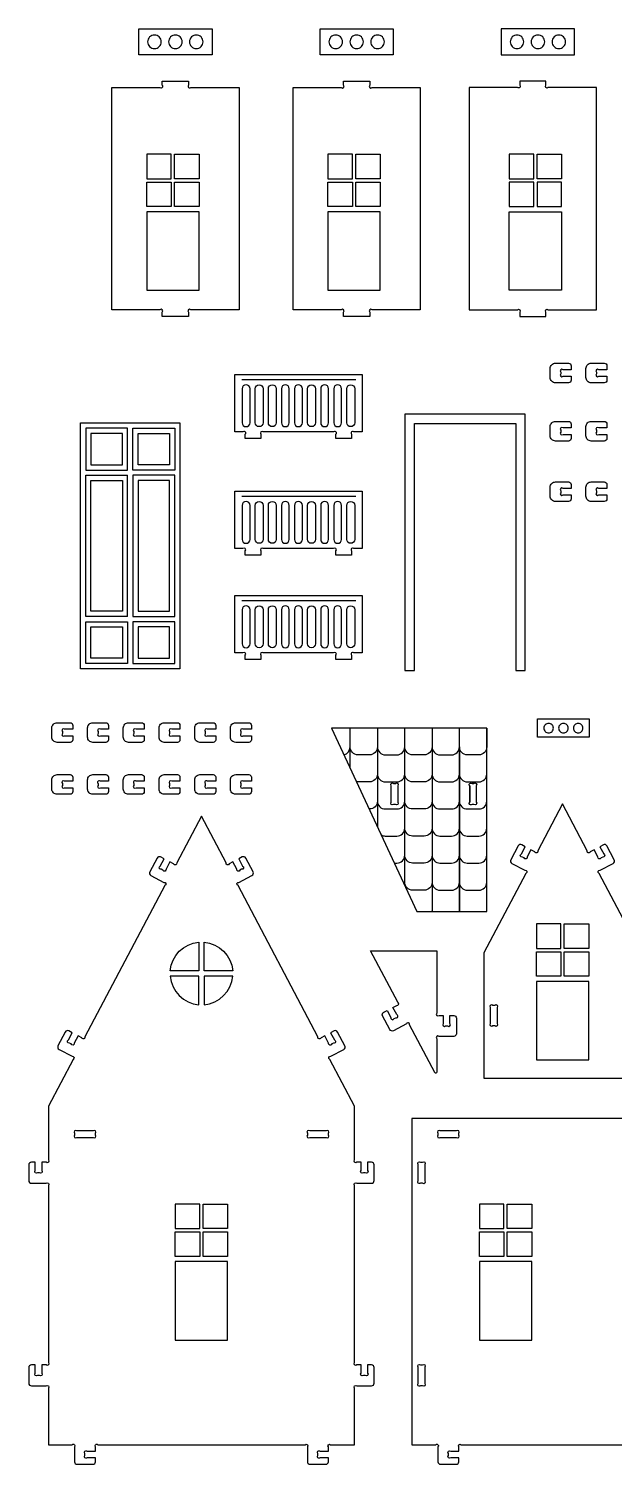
# Model space of a CAD drawing. Extents: x -438 to 582, y -285 to 379.
# Drawn here: x -97 to 171, y -285 to 374 of the extents above; entities that cross this region are included whole.
import ezdxf

# ---------------------------------------------------------------- set-up
doc = ezdxf.new("R2010")
doc.units = 0
doc.header["$MEASUREMENT"] = 0
doc.layers.add('LAYER1', color=18, linetype='CONTINUOUS')

msp = doc.modelspace()

# ---------------------------------------------------------------- linework, layer by layer
at = {"layer": 'LAYER1'}
for points in [[(-46.78, 374.22), (-13.18, 374.22), (-13.18, 362.22), (-46.78, 362.22)], [(36.36, 374.22), (69.96, 374.22), (69.96, 362.22), (36.36, 362.22)], [(153.1, 374.22), (119.5, 374.22), (119.5, 362.22), (153.1, 362.22)], [(-31.89, 316.62), (-43.14, 316.62), (-43.14, 305.37), (-31.89, 305.37)], [(-30.39, 305.37), (-30.39, 316.62), (-19.14, 316.62), (-19.14, 305.37)], [(51.25, 316.62), (40, 316.62), (40, 305.37), (51.25, 305.37)], [(52.75, 305.37), (52.75, 316.62), (64, 316.62), (64, 305.37)], [(134.39, 305.37), (134.39, 316.62), (123.14, 316.62), (123.14, 305.37)], [(135.89, 316.62), (147.14, 316.62), (147.14, 305.37), (135.89, 305.37)], [(-43.14, 292.62), (-43.14, 303.87), (-31.89, 303.87), (-31.89, 292.62)], [(-19.14, 292.62), (-30.39, 292.62), (-30.39, 303.87), (-19.14, 303.87)], [(40, 292.62), (40, 303.87), (51.25, 303.87), (51.25, 292.62)], [(64, 292.62), (52.75, 292.62), (52.75, 303.87), (64, 303.87)], [(123.14, 292.62), (134.39, 292.62), (134.39, 303.87), (123.14, 303.87)], [(147.14, 292.62), (147.14, 303.87), (135.89, 303.87), (135.89, 292.62)], [(-43.14, 254.22), (-19.14, 254.22), (-19.14, 290.22), (-43.14, 290.22)], [(40, 254.22), (64, 254.22), (64, 290.22), (40, 290.22)], [(147.14, 254.22), (123.14, 254.22), (123.14, 290.22), (147.14, 290.22)], [(-27.9, 80.48), (-73.5, 80.48), (-73.5, 193.28), (-27.9, 193.28)], [(130.5, 79.7), (130.5, 197.3), (75.3, 197.3), (75.3, 79.7), (79.62, 79.7), (79.62, 192.98), (126.18, 192.98), (126.18, 79.7)], [(-71.1, 190.88), (-71.1, 171.68), (-51.9, 171.68), (-51.9, 190.88)], [(-68.7, 188.48), (-68.7, 174.08), (-54.3, 174.08), (-54.3, 188.48)], [(-49.5, 171.68), (-49.5, 190.88), (-30.3, 190.88), (-30.3, 171.68)], [(-47.1, 174.08), (-47.1, 188.48), (-32.7, 188.48), (-32.7, 174.08)], [(-68.7, 106.88), (-68.7, 166.88), (-54.3, 166.88), (-54.3, 106.88)], [(-49.5, 104.48), (-30.3, 104.48), (-30.3, 169.28), (-49.5, 169.28)], [(-47.1, 106.88), (-32.7, 106.88), (-32.7, 166.88), (-47.1, 166.88)], [(-71.1, 102.08), (-51.9, 102.08), (-51.9, 82.88), (-71.1, 82.88)], [(-68.7, 99.68), (-54.3, 99.68), (-54.3, 85.28), (-68.7, 85.28)], [(-49.5, 82.88), (-30.3, 82.88), (-30.3, 102.08), (-49.5, 102.08)], [(-47.1, 85.28), (-32.7, 85.28), (-32.7, 99.68), (-47.1, 99.68)], [(80.83, -30.86), (108.01, -30.86), (112.82, -30.86), (112.82, 53.2), (41.62, 53.2)], [(136.14, 57.49), (159.83, 57.49), (159.83, 49.03), (136.14, 49.03)], [(146.83, -36.61), (135.57, -36.61), (135.57, -47.87), (146.83, -47.87)], [(148.33, -47.87), (148.33, -36.61), (159.59, -36.61), (159.59, -47.87)], [(135.57, -60.63), (135.57, -49.37), (146.83, -49.37), (146.83, -60.63)], [(159.59, -60.63), (148.33, -60.63), (148.33, -49.37), (159.59, -49.37)], [(135.57, -99.05), (159.59, -99.05), (159.59, -63.03), (135.57, -63.03)], [(-18.78, -165.2), (-30.03, -165.2), (-30.03, -176.45), (-18.78, -176.45)], [(-17.28, -176.45), (-17.28, -165.2), (-6.03, -165.2), (-6.03, -176.45)], [(120.69, -165.2), (109.44, -165.2), (109.44, -176.45), (120.69, -176.45)], [(122.19, -176.45), (122.19, -165.2), (133.44, -165.2), (133.44, -176.45)], [(-30.03, -189.2), (-30.03, -177.95), (-18.78, -177.95), (-18.78, -189.2)], [(-6.03, -189.2), (-17.28, -189.2), (-17.28, -177.95), (-6.03, -177.95)], [(109.44, -189.2), (109.44, -177.95), (120.69, -177.95), (120.69, -189.2)], [(133.44, -189.2), (122.19, -189.2), (122.19, -177.95), (133.44, -177.95)], [(-30.03, -227.6), (-6.03, -227.6), (-6.03, -191.6), (-30.03, -191.6)], [(109.44, -227.6), (133.44, -227.6), (133.44, -191.6), (109.44, -191.6)]]:
    msp.add_lwpolyline(points, close=True, dxfattribs=at)
for points in [[(-39.58, 371.33, 0.414214), (-42.69, 368.22, 0.414214), (-39.58, 365.11, 0.414214), (-36.47, 368.22, 0.414214)], [(-29.98, 371.33, 0.414214), (-33.09, 368.22, 0.414214), (-29.98, 365.11, 0.414214), (-26.87, 368.22, 0.414214)], [(-20.38, 371.33, 0.414214), (-23.49, 368.22, 0.414214), (-20.38, 365.11, 0.414214), (-17.27, 368.22, 0.414214)], [(43.56, 371.33, 0.414214), (40.45, 368.22, 0.414214), (43.56, 365.11, 0.414214), (46.67, 368.22, 0.414214)], [(53.16, 371.33, 0.414214), (50.05, 368.22, 0.414214), (53.16, 365.11, 0.414214), (56.27, 368.22, 0.414214)], [(62.76, 371.33, 0.414214), (59.65, 368.22, 0.414214), (62.76, 365.11, 0.414214), (65.87, 368.22, 0.414214)], [(126.7, 371.33, 0.414214), (123.59, 368.22, 0.414214), (126.7, 365.11, 0.414214), (129.8, 368.22, 0.414214)], [(136.3, 371.33, 0.414214), (133.19, 368.22, 0.414214), (136.3, 365.11, 0.414214), (139.4, 368.22, 0.414214)], [(145.9, 371.33, 0.414214), (142.79, 368.22, 0.414214), (145.9, 365.11, 0.414214), (149, 368.22, 0.414214)], [(-59.17, 347.22), (-37.04, 347.22, 1), (-35.98, 348.28), (-35.98, 350.22), (-23.98, 350.22), (-23.98, 348.28, 1), (-22.92, 347.22), (-0.79, 347.22), (-0.79, 245.22), (-22.92, 245.22, 1), (-23.98, 244.16), (-23.98, 242.22), (-35.98, 242.22), (-35.98, 244.16, 1), (-37.04, 245.22), (-59.17, 245.22)], [(23.97, 347.22), (46.1, 347.22, 1), (47.16, 348.28), (47.16, 350.22), (59.16, 350.22), (59.16, 348.28, 1), (60.22, 347.22), (82.35, 347.22), (82.35, 245.22), (60.22, 245.22, 1), (59.16, 244.16), (59.16, 242.22), (47.16, 242.22), (47.16, 244.16, 1), (46.1, 245.22), (23.97, 245.22)], [(163.16, 347.22), (141.03, 347.22, -1), (139.97, 348.28), (139.97, 350.22), (127.97, 350.22), (127.97, 348.28, -1), (126.91, 347.22), (104.78, 347.22), (104.78, 245.22), (126.91, 245.22, -1), (127.97, 244.16), (127.97, 242.22), (139.97, 242.22), (139.97, 244.16, -1), (141.03, 245.22), (163.16, 245.22)], [(150.34, 211.72), (144.34, 211.72, -0.414214), (141.94, 214.12), (141.94, 218.32, -0.414214), (144.34, 220.72), (150.34, 220.72, -0.414214), (151.54, 219.52), (151.54, 217.72), (147.8, 217.72, 1), (146.74, 216.66), (146.74, 215.78, 1), (147.8, 214.72), (151.54, 214.72), (151.54, 212.92, -0.414214)], [(166.72, 211.72), (160.72, 211.72, -0.414214), (158.32, 214.12), (158.32, 218.32, -0.414214), (160.72, 220.72), (166.72, 220.72, -0.414214), (167.92, 219.52), (167.92, 217.72), (164.18, 217.72, 1), (163.12, 216.66), (163.12, 215.78, 1), (164.18, 214.72), (167.92, 214.72), (167.92, 212.92, -0.414214)], [(2.07, 186.19), (2.07, 188.12, 1), (1.01, 189.19), (-2.73, 189.19), (-2.73, 215.59), (55.65, 215.59), (55.65, 189.19), (51.91, 189.19, 1), (50.85, 188.12), (50.85, 186.19), (43.65, 186.19), (43.65, 188.12, 1), (42.59, 189.19), (10.33, 189.19, 1), (9.27, 188.12), (9.27, 186.19)], [(4.26, 193.39), (4.26, 208.99, 1), (0.66, 208.99), (0.66, 193.39, 1)], [(6.66, 193.39), (6.66, 208.99, -1), (10.26, 208.99), (10.26, 193.39, -1)], [(12.66, 193.39), (12.66, 208.99, -1), (16.26, 208.99), (16.26, 193.39, -1)], [(22.26, 193.39), (22.26, 208.99, 1), (18.66, 208.99), (18.66, 193.39, 1)], [(28.26, 193.39), (28.26, 208.99, 1), (24.66, 208.99), (24.66, 193.39, 1)], [(30.66, 193.39), (30.66, 208.99, -1), (34.26, 208.99), (34.26, 193.39, -1)], [(40.26, 193.39), (40.26, 208.99, 1), (36.66, 208.99), (36.66, 193.39, 1)], [(46.26, 193.39), (46.26, 208.99, 1), (42.66, 208.99), (42.66, 193.39, 1)], [(48.66, 193.39), (48.66, 208.99, -1), (52.26, 208.99), (52.26, 193.39, -1)], [(150.34, 185.01), (144.34, 185.01, -0.414214), (141.94, 187.41), (141.94, 191.61, -0.414214), (144.34, 194.01), (150.34, 194.01, -0.414214), (151.54, 192.81), (151.54, 191.01), (147.8, 191.01, 1), (146.74, 189.95), (146.74, 189.07, 1), (147.8, 188.01), (151.54, 188.01), (151.54, 186.21, -0.414214)], [(166.72, 185.01), (160.72, 185.01, -0.414214), (158.32, 187.41), (158.32, 191.61, -0.414214), (160.72, 194.01), (166.72, 194.01, -0.414214), (167.92, 192.81), (167.92, 191.01), (164.18, 191.01, 1), (163.12, 189.95), (163.12, 189.07, 1), (164.18, 188.01), (167.92, 188.01), (167.92, 186.21, -0.414214)], [(150.34, 157.24), (144.34, 157.24, -0.414214), (141.94, 159.64), (141.94, 163.84, -0.414214), (144.34, 166.24), (150.34, 166.24, -0.414214), (151.54, 165.04), (151.54, 163.24), (147.8, 163.24, 1), (146.74, 162.18), (146.74, 161.3, 1), (147.8, 160.24), (151.54, 160.24), (151.54, 158.44, -0.414214)], [(166.72, 157.24), (160.72, 157.24, -0.414214), (158.32, 159.64), (158.32, 163.84, -0.414214), (160.72, 166.24), (166.72, 166.24, -0.414214), (167.92, 165.04), (167.92, 163.24), (164.18, 163.24, 1), (163.12, 162.18), (163.12, 161.3, 1), (164.18, 160.24), (167.92, 160.24), (167.92, 158.44, -0.414214)], [(2.07, 132.65), (2.07, 134.59, 1), (1.01, 135.65), (-2.73, 135.65), (-2.73, 162.05), (55.65, 162.05), (55.65, 135.65), (51.91, 135.65, 1), (50.85, 134.59), (50.85, 132.65), (43.65, 132.65), (43.65, 134.59, 1), (42.59, 135.65), (10.33, 135.65, 1), (9.27, 134.59), (9.27, 132.65)], [(4.26, 139.85), (4.26, 155.45, 1), (0.66, 155.45), (0.66, 139.85, 1)], [(6.66, 139.85), (6.66, 155.45, -1), (10.26, 155.45), (10.26, 139.85, -1)], [(12.66, 139.85), (12.66, 155.45, -1), (16.26, 155.45), (16.26, 139.85, -1)], [(22.26, 139.85), (22.26, 155.45, 1), (18.66, 155.45), (18.66, 139.85, 1)], [(28.26, 139.85), (28.26, 155.45, 1), (24.66, 155.45), (24.66, 139.85, 1)], [(30.66, 139.85), (30.66, 155.45, -1), (34.26, 155.45), (34.26, 139.85, -1)], [(40.26, 139.85), (40.26, 155.45, 1), (36.66, 155.45), (36.66, 139.85, 1)], [(46.26, 139.85), (46.26, 155.45, 1), (42.66, 155.45), (42.66, 139.85, 1)], [(48.66, 139.85), (48.66, 155.45, -1), (52.26, 155.45), (52.26, 139.85, -1)], [(2.07, 84.76), (2.07, 86.7, 1), (1.01, 87.76), (-2.73, 87.76), (-2.73, 114.16), (55.65, 114.16), (55.65, 87.76), (51.91, 87.76, 1), (50.85, 86.7), (50.85, 84.76), (43.65, 84.76), (43.65, 86.7, 1), (42.59, 87.76), (10.33, 87.76, 1), (9.27, 86.7), (9.27, 84.76)], [(4.26, 91.96), (4.26, 107.56, 1), (0.66, 107.56), (0.66, 91.96, 1)], [(6.66, 91.96), (6.66, 107.56, -1), (10.26, 107.56), (10.26, 91.96, -1)], [(12.66, 91.96), (12.66, 107.56, -1), (16.26, 107.56), (16.26, 91.96, -1)], [(22.26, 91.96), (22.26, 107.56, 1), (18.66, 107.56), (18.66, 91.96, 1)], [(28.26, 91.96), (28.26, 107.56, 1), (24.66, 107.56), (24.66, 91.96, 1)], [(30.66, 91.96), (30.66, 107.56, -1), (34.26, 107.56), (34.26, 91.96, -1)], [(40.26, 91.96), (40.26, 107.56, 1), (36.66, 107.56), (36.66, 91.96, 1)], [(46.26, 91.96), (46.26, 107.56, 1), (42.66, 107.56), (42.66, 91.96, 1)], [(48.66, 91.96), (48.66, 107.56, -1), (52.26, 107.56), (52.26, 91.96, -1)], [(-78.22, 46.71), (-84.22, 46.71, -0.414214), (-86.62, 49.11), (-86.62, 53.31, -0.414214), (-84.22, 55.71), (-78.22, 55.71, -0.414214), (-77.02, 54.51), (-77.02, 52.71), (-80.76, 52.71, 1), (-81.82, 51.65), (-81.82, 50.77, 1), (-80.76, 49.71), (-77.02, 49.71), (-77.02, 47.91, -0.414214)], [(-61.84, 46.71), (-67.84, 46.71, -0.414214), (-70.24, 49.11), (-70.24, 53.31, -0.414214), (-67.84, 55.71), (-61.84, 55.71, -0.414214), (-60.64, 54.51), (-60.64, 52.71), (-64.38, 52.71, 1), (-65.44, 51.65), (-65.44, 50.77, 1), (-64.38, 49.71), (-60.64, 49.71), (-60.64, 47.91, -0.414214)], [(-45.46, 46.71), (-51.46, 46.71, -0.414214), (-53.86, 49.11), (-53.86, 53.31, -0.414214), (-51.46, 55.71), (-45.46, 55.71, -0.414214), (-44.26, 54.51), (-44.26, 52.71), (-48, 52.71, 1), (-49.06, 51.65), (-49.06, 50.77, 1), (-48, 49.71), (-44.26, 49.71), (-44.26, 47.91, -0.414214)], [(-29.08, 46.71), (-35.08, 46.71, -0.414214), (-37.48, 49.11), (-37.48, 53.31, -0.414214), (-35.08, 55.71), (-29.08, 55.71, -0.414214), (-27.88, 54.51), (-27.88, 52.71), (-31.62, 52.71, 1), (-32.68, 51.65), (-32.68, 50.77, 1), (-31.62, 49.71), (-27.88, 49.71), (-27.88, 47.91, -0.414214)], [(-12.7, 46.71), (-18.7, 46.71, -0.414214), (-21.1, 49.11), (-21.1, 53.31, -0.414214), (-18.7, 55.71), (-12.7, 55.71, -0.414214), (-11.5, 54.51), (-11.5, 52.71), (-15.24, 52.71, 1), (-16.3, 51.65), (-16.3, 50.77, 1), (-15.24, 49.71), (-11.5, 49.71), (-11.5, 47.91, -0.414214)], [(3.68, 46.71), (-2.32, 46.71, -0.414214), (-4.72, 49.11), (-4.72, 53.31, -0.414214), (-2.32, 55.71), (3.68, 55.71, -0.414214), (4.88, 54.51), (4.88, 52.71), (1.14, 52.71, 1), (0.08, 51.65), (0.08, 50.77, 1), (1.14, 49.71), (4.88, 49.71), (4.88, 47.91, -0.414214)], [(141.21, 55.44, 0.414214), (139.03, 53.26, 0.414214), (141.21, 51.07, 0.414214), (143.4, 53.26, 0.414214)], [(147.98, 55.44, 0.414214), (145.79, 53.26, 0.414214), (147.98, 51.07, 0.414214), (150.17, 53.26, 0.414214)], [(154.76, 55.44, 0.414214), (152.57, 53.26, 0.414214), (154.76, 51.07, 0.414214), (156.95, 53.26, 0.414214)], [(-78.22, 22.89), (-84.22, 22.89, -0.414214), (-86.62, 25.29), (-86.62, 29.49, -0.414214), (-84.22, 31.89), (-78.22, 31.89, -0.414214), (-77.02, 30.69), (-77.02, 28.89), (-80.76, 28.89, 1), (-81.82, 27.82), (-81.82, 26.95, 1), (-80.76, 25.89), (-77.02, 25.89), (-77.02, 24.09, -0.414214)], [(-61.84, 22.89), (-67.84, 22.89, -0.414214), (-70.24, 25.29), (-70.24, 29.49, -0.414214), (-67.84, 31.89), (-61.84, 31.89, -0.414214), (-60.64, 30.69), (-60.64, 28.89), (-64.38, 28.89, 1), (-65.44, 27.82), (-65.44, 26.95, 1), (-64.38, 25.89), (-60.64, 25.89), (-60.64, 24.09, -0.414214)], [(-45.46, 22.89), (-51.46, 22.89, -0.414214), (-53.86, 25.29), (-53.86, 29.49, -0.414214), (-51.46, 31.89), (-45.46, 31.89, -0.414214), (-44.26, 30.69), (-44.26, 28.89), (-48, 28.89, 1), (-49.06, 27.82), (-49.06, 26.95, 1), (-48, 25.89), (-44.26, 25.89), (-44.26, 24.09, -0.414214)], [(-29.08, 22.89), (-35.08, 22.89, -0.414214), (-37.48, 25.29), (-37.48, 29.49, -0.414214), (-35.08, 31.89), (-29.08, 31.89, -0.414214), (-27.88, 30.69), (-27.88, 28.89), (-31.62, 28.89, 1), (-32.68, 27.82), (-32.68, 26.95, 1), (-31.62, 25.89), (-27.88, 25.89), (-27.88, 24.09, -0.414214)], [(-12.7, 22.89), (-18.7, 22.89, -0.414214), (-21.1, 25.29), (-21.1, 29.49, -0.414214), (-18.7, 31.89), (-12.7, 31.89, -0.414214), (-11.5, 30.69), (-11.5, 28.89), (-15.24, 28.89, 1), (-16.3, 27.82), (-16.3, 26.95, 1), (-15.24, 25.89), (-11.5, 25.89), (-11.5, 24.09, -0.414214)], [(3.68, 22.89), (-2.32, 22.89, -0.414214), (-4.72, 25.29), (-4.72, 29.49, -0.414214), (-2.32, 31.89), (3.68, 31.89, -0.414214), (4.88, 30.69), (4.88, 28.89), (1.14, 28.89, 1), (0.08, 27.82), (0.08, 26.95, 1), (1.14, 25.89), (4.88, 25.89), (4.88, 24.09, -0.414214)], [(71.99, 26.8), (71.99, 19.32, -1), (70.93, 18.26), (70.05, 18.26, -1), (68.99, 19.32), (68.99, 26.8, -1), (70.05, 27.86), (70.93, 27.86, -1)], [(108.01, 26.8), (108.01, 19.32, -1), (106.95, 18.26), (106.07, 18.26, -1), (105.01, 19.32), (105.01, 26.8, -1), (106.07, 27.86), (106.95, 27.86, -1)], [(-41.22, -14.39), (-35.26, -17.53, -1), (-34.81, -18.97), (-71.45, -88.42, -1), (-72.88, -88.86), (-74.6, -87.96), (-76.34, -91.27, -1), (-77.78, -91.71), (-78.55, -91.3, -1), (-79, -89.87), (-77.25, -86.56), (-78.84, -85.72, 0.414214), (-80.46, -86.22), (-83.82, -92.59, 0.414214), (-83.32, -94.21), (-77.36, -97.36, -1), (-76.92, -98.79), (-88.24, -120.24), (-88.24, -144.94, -1), (-89.3, -146), (-91.24, -146), (-91.24, -149.74, -1), (-92.3, -150.8), (-93.17, -150.8, -1), (-94.24, -149.74), (-94.24, -146), (-96.04, -146, 0.414214), (-97.24, -147.2), (-97.24, -154.4, 0.414214), (-96.04, -155.6), (-89.3, -155.6, -1), (-88.24, -156.66), (-88.24, -237.94, -1), (-89.3, -239), (-91.24, -239), (-91.24, -242.74, -1), (-92.3, -243.8), (-93.17, -243.8, -1), (-94.24, -242.74), (-94.24, -239), (-96.04, -239, 0.414214), (-97.24, -240.2), (-97.24, -247.4, 0.414214), (-96.04, -248.6), (-89.3, -248.6, -1), (-88.24, -249.66), (-88.24, -275.6), (-77.3, -275.6, -1), (-76.24, -276.66), (-76.24, -283.4, 0.414214), (-75.04, -284.6), (-67.84, -284.6, 0.414214), (-66.64, -283.4), (-66.64, -281.6), (-70.37, -281.6, -1), (-71.44, -280.54), (-71.44, -279.66, -1), (-70.37, -278.6), (-66.64, -278.6), (-66.64, -276.66, -1), (-65.57, -275.6), (29.52, -275.6, -1), (30.58, -276.66), (30.58, -283.4, 0.414214), (31.78, -284.6), (38.98, -284.6, 0.414214), (40.18, -283.4), (40.18, -281.6), (36.44, -281.6, -1), (35.38, -280.54), (35.38, -279.66, -1), (36.44, -278.6), (40.18, -278.6), (40.18, -276.66, -1), (41.24, -275.6), (52.18, -275.6), (52.18, -249.66, -1), (53.24, -248.6), (59.98, -248.6, 0.414214), (61.18, -247.4), (61.18, -240.2, 0.414214), (59.98, -239), (58.18, -239), (58.18, -242.74, -1), (57.12, -243.8), (56.24, -243.8, -1), (55.18, -242.74), (55.18, -239), (53.24, -239, -1), (52.18, -237.94), (52.18, -156.66, -1), (53.24, -155.6), (59.98, -155.6, 0.414214), (61.18, -154.4), (61.18, -147.2, 0.414214), (59.98, -146), (58.18, -146), (58.18, -149.74, -1), (57.12, -150.8), (56.24, -150.8, -1), (55.18, -149.74), (55.18, -146), (53.24, -146, -1), (52.18, -144.94), (52.18, -120.24), (40.86, -98.79, -1), (41.31, -97.36), (47.27, -94.21, 0.414214), (47.77, -92.59), (44.41, -86.22, 0.414214), (42.79, -85.72), (41.2, -86.56), (42.94, -89.87, -1), (42.5, -91.3), (41.72, -91.71, -1), (40.29, -91.27), (38.54, -87.96), (36.83, -88.86, -1), (35.4, -88.42), (-1.24, -18.97, -1), (-0.8, -17.53), (5.16, -14.39, 0.414214), (5.66, -12.77), (2.3, -6.4, 0.414214), (0.68, -5.9), (-0.91, -6.74), (0.84, -10.04, -1), (0.39, -11.48), (-0.38, -11.89, -1), (-1.82, -11.44), (-3.56, -8.14), (-5.28, -9.04, -1), (-6.71, -8.6), (-18.03, 12.86), (-29.34, -8.6, -1), (-30.78, -9.04), (-32.49, -8.14), (-34.24, -11.44, -1), (-35.67, -11.89), (-36.45, -11.48, -1), (-36.89, -10.04), (-35.15, -6.74), (-36.74, -5.9, 0.414214), (-38.36, -6.4), (-41.72, -12.77, 0.414214)], [(-19.23, -45), (-19.23, -58.14), (-32.37, -58.14, -0.366118)], [(-16.83, -45, -0.366118), (-3.69, -58.14), (-16.83, -58.14)], [(89.9, -48.96), (89.9, -77.58, 1), (90.96, -78.64), (92.91, -78.64), (92.91, -82.38, 1), (93.97, -83.44), (94.85, -83.44, 1), (95.91, -82.38), (95.91, -78.64), (97.71, -78.64, -0.414214), (98.91, -79.84), (98.91, -87.04, -0.414214), (97.71, -88.24), (90.96, -88.24, 1), (89.9, -89.3), (89.9, -104.6, -0.782614), (89, -104.82), (77.45, -82.94, 1), (76.02, -82.49), (70.05, -85.64, -0.414214), (68.43, -85.14), (65.07, -78.77, -0.414214), (65.57, -77.14), (67.17, -76.3), (68.91, -79.61, 1), (70.34, -80.06), (71.12, -79.65, 1), (71.57, -78.21), (69.82, -74.9), (71.54, -74, 1), (71.98, -72.56), (59.53, -48.96), (69.91, -48.96), (79.52, -48.96)], [(-19.23, -73.68), (-19.23, -60.54), (-32.37, -60.54, 0.366118)], [(-16.83, -73.68, 0.366118), (-3.69, -60.54), (-16.83, -60.54)], [(117.56, -74.9), (117.56, -82.38, -1), (116.5, -83.44), (115.62, -83.44, -1), (114.56, -82.38), (114.56, -74.9, -1), (115.62, -73.84), (116.5, -73.84, -1)], [(-75.17, -134.6), (-67.7, -134.6, 1), (-66.64, -133.54), (-66.64, -132.66, 1), (-67.7, -131.6), (-75.17, -131.6, 1), (-76.24, -132.66), (-76.24, -133.54, 1)], [(31.64, -134.6), (39.12, -134.6, 1), (40.18, -133.54), (40.18, -132.66, 1), (39.12, -131.6), (31.64, -131.6, 1), (30.58, -132.66), (30.58, -133.54, 1)], [(91.49, -134.6), (98.97, -134.6, 1), (100.03, -133.54), (100.03, -132.66, 1), (98.97, -131.6), (91.49, -131.6, 1), (90.43, -132.66), (90.43, -133.54, 1)], [(84.43, -147.06), (84.43, -154.54, -1), (83.37, -155.6), (82.49, -155.6, -1), (81.43, -154.54), (81.43, -147.06, -1), (82.49, -146), (83.37, -146, -1)], [(84.43, -240.06), (84.43, -247.54, -1), (83.37, -248.6), (82.49, -248.6, -1), (81.43, -247.54), (81.43, -240.06, -1), (82.49, -239), (83.37, -239, -1)]]:
    msp.add_lwpolyline(points, format="xyb", close=True, dxfattribs=at)
for points in [[(0.56, 213.19), (52.84, 213.19)], [(-51.9, 104.48), (-71.1, 104.48), (-71.1, 169.28), (-51.9, 169.28)], [(-51.9, 104.48), (-51.9, 169.28)], [(0.56, 159.65), (52.84, 159.65)], [(0.56, 111.76), (52.84, 111.76)], [(50.16, 34.89), (50.16, 44.59)], [(105.01, 26.8), (105.01, 19.32)], [(106.95, 27.86), (106.07, 27.86)], [(108.01, 26.8), (108.01, 19.32)], [(62.69, 19.74), (62.69, 8.03)], [(62.69, 19.74), (62.69, 8.03)], [(106.95, 18.26), (106.07, 18.26)], [(75.22, -18.83), (75.22, -17.55)], [(75.22, -18.83), (75.22, -17.55)]]:
    msp.add_lwpolyline(points, dxfattribs=at)
for points in [[(47.28, 41.06, 0.356178), (50.16, 44.59), (50.16, 53.2)], [(62.69, 53.2), (62.69, 44.59, -0.414214), (59.09, 40.99), (53.76, 40.99, -0.414214), (50.16, 44.59), (50.16, 53.2)], [(62.69, 53.2), (62.69, 44.59, 0.414214), (66.29, 40.99), (71.62, 40.99, 0.414214), (75.22, 44.59), (75.22, 53.2)], [(87.75, 53.2), (87.75, 44.59, -0.414214), (84.15, 40.99), (78.82, 40.99, -0.414214), (75.22, 44.59), (75.22, 53.2)], [(87.75, 53.2), (87.75, 44.59, 0.414214), (91.35, 40.99), (96.68, 40.99, 0.414214), (100.28, 44.59), (100.28, 53.2)], [(112.82, 53.2), (112.82, 44.59, -0.414214), (109.21, 40.99), (103.89, 40.99, -0.414214), (100.28, 44.59), (100.28, 53.2)], [(62.69, 44.59), (62.69, 32.16, -0.414214), (59.09, 28.56), (53.76, 28.56, -0.047441), (53.08, 28.63)], [(62.69, 44.59), (62.69, 32.16, 0.414214), (66.29, 28.56), (71.62, 28.56, 0.414214), (75.22, 32.16), (75.22, 44.59)], [(87.75, 44.59), (87.75, 32.16, -0.414214), (84.15, 28.56), (78.82, 28.56, -0.414214), (75.22, 32.16), (75.22, 44.59)], [(87.75, 44.59), (87.75, 32.16, 0.414214), (91.35, 28.56), (96.68, 28.56, 0.414214), (100.28, 32.16), (100.28, 44.59)], [(100.28, 44.59), (100.28, 32.16, 0.414214), (103.89, 28.56), (109.21, 28.56, 0.414214), (112.82, 32.16), (112.82, 44.59)], [(62.69, 32.16), (62.69, 19.74, -0.414214), (59.09, 16.13), (58.91, 16.13)], [(62.69, 32.16), (62.69, 19.74, 0.414214), (66.29, 16.13), (71.62, 16.13, 0.414214), (75.22, 19.74), (75.22, 32.16)], [(87.75, 32.16), (87.75, 19.74, -0.414214), (84.15, 16.13), (78.82, 16.13, -0.414214), (75.22, 19.74), (75.22, 32.16)], [(87.75, 32.16), (87.75, 19.74, 0.414214), (91.35, 16.13), (96.68, 16.13, 0.414214), (100.28, 19.74), (100.28, 32.16)], [(100.28, 32.16), (100.28, 19.74, 0.414214), (103.89, 16.13), (109.21, 16.13, 0.414214), (112.82, 19.74), (112.82, 32.16)], [(64.48, 4.2, 0.13254), (66.29, 3.71), (71.62, 3.71, 0.414214), (75.22, 7.31), (75.22, 19.74)], [(87.75, 19.74), (87.75, 7.31, -0.414214), (84.15, 3.71), (78.82, 3.71, -0.414214), (75.22, 7.31), (75.22, 19.74)], [(87.75, 19.74), (87.75, 7.31, 0.414214), (91.35, 3.71), (96.68, 3.71, 0.414214), (100.28, 7.31), (100.28, 19.74)], [(100.28, 19.74), (100.28, 7.31, 0.414214), (103.89, 3.71), (109.21, 3.71, 0.414214), (112.82, 7.31), (112.82, 19.74)], [(183.6, -49.85), (164.37, -13.4, -1), (164.82, -11.97), (170.78, -8.82, 0.414214), (171.28, -7.2), (167.92, -0.82, 0.414214), (166.3, -0.32), (164.71, -1.16), (166.45, -4.47, -1), (166.01, -5.91), (165.23, -6.32, -1), (163.8, -5.87), (162.05, -2.56), (160.33, -3.47, -1), (158.9, -3.03), (147.58, 18.44), (136.25, -3.03, -1), (134.82, -3.47), (133.1, -2.56), (131.36, -5.87, -1), (129.92, -6.32), (129.15, -5.91, -1), (128.7, -4.47), (130.45, -1.16), (128.85, -0.32, 0.414214), (127.23, -0.82), (123.87, -7.2, 0.414214), (124.37, -8.82), (130.34, -11.97, -1), (130.78, -13.4), (111.55, -49.85), (111.55, -107.43), (183.6, -107.43)], [(70.51, -8.72), (71.62, -8.72, 0.414214), (75.22, -5.12), (75.22, 7.31)], [(87.75, 7.31), (87.75, -5.12, -0.414214), (84.15, -8.72), (78.82, -8.72, -0.414214), (75.22, -5.12), (75.22, 7.31)], [(87.75, 7.31), (87.75, -5.12, 0.414214), (91.35, -8.72), (96.68, -8.72, 0.414214), (100.28, -5.12), (100.28, 7.31)], [(100.28, 7.31), (100.28, -5.12, 0.414214), (103.89, -8.72), (109.21, -8.72, 0.414214), (112.82, -5.12), (112.82, 7.31)], [(75.08, -18.53, 0.0694), (75.22, -17.55), (75.22, -5.12)], [(87.75, -5.12), (87.75, -17.55, -0.414214), (84.15, -21.15), (78.82, -21.15, -0.414214), (75.22, -17.55), (75.22, -5.12)], [(87.75, -5.12), (87.75, -17.55, 0.414214), (91.35, -21.15), (96.68, -21.15, 0.414214), (100.28, -17.55), (100.28, -5.12)], [(100.28, -5.12), (100.28, -17.55, 0.414214), (103.89, -21.15), (109.21, -21.15, 0.414214), (112.82, -17.55), (112.82, -5.12)], [(87.75, -17.55), (87.75, -29.98, -0.062017), (87.64, -30.86)], [(87.75, -17.55), (87.75, -29.98, 0.062017), (87.86, -30.86)], [(100.17, -30.86, 0.062017), (100.28, -29.98), (100.28, -17.55)], [(100.28, -17.55), (100.28, -29.98, 0.062017), (100.39, -30.86)], [(112.71, -30.86, 0.062017), (112.82, -29.98), (112.82, -17.55)], [(236.95, -125.93), (78.43, -125.93), (78.43, -275.6), (89.37, -275.6, -1), (90.43, -276.66), (90.43, -283.4, 0.414214), (91.63, -284.6), (98.83, -284.6, 0.414214), (100.03, -283.4), (100.03, -281.6), (96.29, -281.6, -1), (95.23, -280.54), (95.23, -279.66, -1), (96.29, -278.6), (100.03, -278.6), (100.03, -276.66, -1), (101.09, -275.6), (379.77, -275.6, -1)]]:
    msp.add_lwpolyline(points, format="xyb", dxfattribs=at)

doc.saveas('drawing.dxf')
